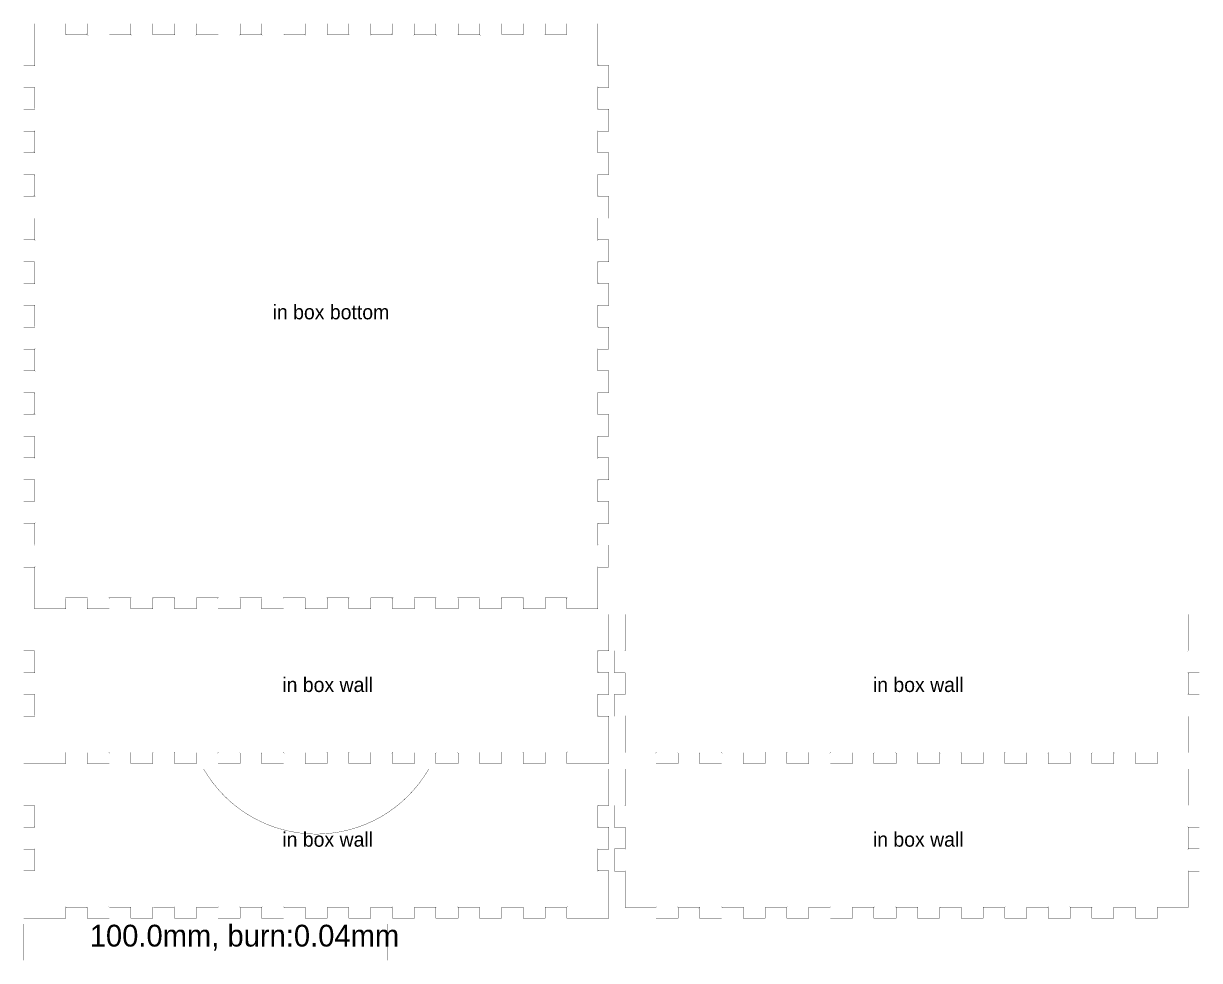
# Model space of a CAD drawing. Extents: x 10 to 342, y 10 to 536.
# Drawn here: x 10 to 333.7, y 10 to 267.9 of the extents above; entities that cross this region are included whole.
import ezdxf

# ---------------------------------------------------------------- set-up
doc = ezdxf.new("R2010")
doc.units = 0
doc.layers.get('0').update_dxf_attribs({"linetype": 'CONTINUOUS'})

msp = doc.modelspace()

# ---------------------------------------------------------------- linework, layer by layer
at = {"color": 0, "const_width": 0.08}
for points in [[(13.0404, 106.74), (21.5401, 106.74), (21.5497, 106.74), (21.5801, 106.77), (21.5801, 106.78), (21.5801, 109.74), (21.5801, 109.744), (21.5649, 109.755), (21.576, 109.74), (21.5801, 109.74), (27.5001, 109.74), (27.5029, 109.74), (27.5139, 109.755), (27.5001, 109.744), (27.5001, 109.74), (27.5001, 106.78), (27.5001, 106.77), (27.5291, 106.74), (27.5401, 106.74), (33.5401, 106.74), (33.5497, 106.74), (33.58, 106.77), (33.58, 106.78), (33.58, 109.74), (33.58, 109.744), (33.5649, 109.755), (33.5759, 109.74), (33.58, 109.74), (39.5002, 109.74), (39.503, 109.74), (39.5139, 109.755), (39.5002, 109.744), (39.5002, 109.74), (39.5002, 106.78), (39.5002, 106.77), (39.5291, 106.74), (39.54, 106.74), (45.5401, 106.74), (45.5496, 106.74), (45.5799, 106.77), (45.5799, 106.78), (45.5799, 109.74), (45.5799, 109.744), (45.5648, 109.755), (45.5757, 109.74), (45.5799, 109.74), (51.4999, 109.74), (51.5027, 109.74), (51.5137, 109.755), (51.4999, 109.744), (51.4999, 109.74), (51.4999, 106.78), (51.4999, 106.77), (51.5288, 106.74), (51.5401, 106.74), (57.5398, 106.74), (57.5497, 106.74), (57.58, 106.77), (57.58, 106.78), (57.58, 109.74), (57.58, 109.744), (57.5649, 109.755), (57.5758, 109.74), (57.58, 109.74), (63.5, 109.74), (63.5028, 109.74), (63.5138, 109.755), (63.5, 109.744), (63.5, 109.74), (63.5, 106.78), (63.5, 106.77), (63.5289, 106.74), (63.5399, 106.74), (69.5399, 106.74), (69.5494, 106.74), (69.5798, 106.77), (69.5798, 106.78), (69.5798, 109.74), (69.5798, 109.744), (69.5646, 109.755), (69.5759, 109.74), (69.5798, 109.74), (75.5001, 109.74), (75.5026, 109.74), (75.5138, 109.755), (75.5001, 109.744), (75.5001, 109.74), (75.5001, 106.78), (75.5001, 106.77), (75.529, 106.74), (75.54, 106.74), (81.54, 106.74), (81.5495, 106.74), (81.5799, 106.77), (81.5799, 106.78), (81.5799, 109.74), (81.5799, 109.744), (81.5647, 109.755), (81.5756, 109.74), (81.5799, 109.74), (87.4998, 109.74), (87.5026, 109.74), (87.5136, 109.755), (87.4998, 109.744), (87.4998, 109.74), (87.4998, 106.78), (87.4998, 106.77), (87.5288, 106.74), (87.54, 106.74), (93.5397, 106.74), (93.5496, 106.74), (93.5799, 106.77), (93.5799, 106.78), (93.5799, 109.74), (93.5799, 109.744), (93.5648, 109.755), (93.5757, 109.74), (93.5799, 109.74), (99.4999, 109.74), (99.5027, 109.74), (99.5137, 109.755), (99.4999, 109.744), (99.4999, 109.74), (99.4999, 106.78), (99.4999, 106.77), (99.5288, 106.74), (99.5398, 106.74), (105.54, 106.74), (105.549, 106.74), (105.58, 106.77), (105.58, 106.78), (105.58, 109.74), (105.58, 109.744), (105.565, 109.755), (105.576, 109.74), (105.58, 109.74), (111.5, 109.74), (111.502, 109.74), (111.514, 109.755), (111.5, 109.744), (111.5, 109.74), (111.5, 106.78), (111.5, 106.77), (111.529, 106.74), (111.54, 106.74), (117.54, 106.74), (117.549, 106.74), (117.58, 106.77), (117.58, 106.78), (117.58, 109.74), (117.58, 109.744), (117.565, 109.755), (117.576, 109.74), (117.58, 109.74), (123.5, 109.74), (123.503, 109.74), (123.513, 109.755), (123.5, 109.744), (123.5, 109.74), (123.5, 106.78), (123.5, 106.77), (123.529, 106.74), (123.54, 106.74), (129.54, 106.74), (129.55, 106.74), (129.58, 106.77), (129.58, 106.78), (129.58, 109.74), (129.58, 109.744), (129.565, 109.755), (129.576, 109.74), (129.58, 109.74), (135.5, 109.74), (135.503, 109.74), (135.514, 109.755), (135.5, 109.744), (135.5, 109.74), (135.5, 106.78), (135.5, 106.77), (135.529, 106.74), (135.54, 106.74), (141.54, 106.74), (141.549, 106.74), (141.58, 106.77), (141.58, 106.78), (141.58, 109.74), (141.58, 109.744), (141.564, 109.755), (141.575, 109.74), (141.58, 109.74), (147.5, 109.74), (147.502, 109.74), (147.513, 109.755), (147.5, 109.744), (147.5, 109.74), (147.5, 106.78), (147.5, 106.77), (147.528, 106.74), (147.54, 106.74), (153.539, 106.74), (153.549, 106.74), (153.58, 106.77), (153.58, 106.78), (153.58, 109.74), (153.58, 109.744), (153.565, 109.755), (153.575, 109.74), (153.58, 109.74), (159.5, 109.74), (159.502, 109.74), (159.513, 109.755), (159.5, 109.744), (159.5, 109.74), (159.5, 106.78), (159.5, 106.77), (159.529, 106.74), (159.54, 106.74), (168.041, 106.74), (168.05, 106.74), (168.079, 106.77), (168.079, 106.78), (168.079, 109.78), (168.079, 118.24), (168.079, 118.244), (168.064, 118.255), (168.075, 118.24), (168.079, 118.24), (171.041, 118.24), (171.05, 118.24), (171.079, 118.27), (171.079, 118.28), (171.079, 124.28), (171.079, 124.291), (171.05, 124.32), (171.041, 124.32), (168.079, 124.32), (168.075, 124.32), (168.064, 124.306), (168.079, 124.317), (168.079, 124.32), (168.079, 130.24), (168.079, 130.244), (168.064, 130.255), (168.075, 130.24), (168.079, 130.24), (171.041, 130.24), (171.05, 130.24), (171.079, 130.27), (171.079, 130.28), (171.079, 136.28), (171.079, 136.291), (171.05, 136.32), (171.041, 136.32), (168.079, 136.32), (168.075, 136.32), (168.064, 136.306), (168.079, 136.317), (168.079, 136.32), (168.079, 142.24), (168.079, 142.244), (168.064, 142.255), (168.075, 142.24), (168.079, 142.24), (171.041, 142.24), (171.05, 142.24), (171.079, 142.27), (171.079, 142.28), (171.079, 148.28), (171.079, 148.291), (171.05, 148.32), (171.041, 148.32), (168.079, 148.32), (168.075, 148.32), (168.064, 148.306), (168.079, 148.317), (168.079, 148.32), (168.079, 154.24), (168.079, 154.244), (168.064, 154.255), (168.075, 154.24), (168.079, 154.24), (171.041, 154.24), (171.05, 154.24), (171.079, 154.27), (171.079, 154.28), (171.079, 160.28), (171.079, 160.291), (171.05, 160.32), (171.041, 160.32), (168.079, 160.32), (168.075, 160.32), (168.064, 160.306), (168.079, 160.317), (168.079, 160.32), (168.079, 166.239), (168.079, 166.244), (168.064, 166.255), (168.075, 166.239), (168.079, 166.239), (171.041, 166.239), (171.05, 166.239), (171.079, 166.27), (171.079, 166.28), (171.079, 172.28), (171.079, 172.291), (171.05, 172.32), (171.041, 172.32), (168.079, 172.32), (168.075, 172.32), (168.064, 172.306), (168.079, 172.317), (168.079, 172.32), (168.079, 178.24), (168.079, 178.244), (168.064, 178.255), (168.075, 178.24), (168.079, 178.24), (171.041, 178.24), (171.05, 178.24), (171.079, 178.27), (171.079, 178.279), (171.079, 184.279), (171.079, 184.29), (171.05, 184.319), (171.041, 184.319), (168.079, 184.319), (168.075, 184.319), (168.064, 184.306), (168.079, 184.317), (168.079, 184.319), (168.079, 190.24), (168.079, 190.244), (168.064, 190.255), (168.075, 190.24), (168.079, 190.24), (171.041, 190.24), (171.05, 190.24), (171.079, 190.27), (171.079, 190.28), (171.079, 196.28), (171.079, 196.29), (171.05, 196.319), (171.041, 196.319), (168.079, 196.319), (168.075, 196.319), (168.064, 196.306), (168.079, 196.317), (168.079, 196.319), (168.079, 202.239), (168.079, 202.244), (168.064, 202.255), (168.075, 202.239), (168.079, 202.239), (171.041, 202.239), (171.05, 202.239), (171.079, 202.27), (171.079, 202.28), (171.079, 208.279), (171.079, 208.291), (171.05, 208.32), (171.041, 208.32), (168.079, 208.32), (168.075, 208.32), (168.064, 208.306), (168.079, 208.317), (168.079, 208.32), (168.079, 214.239), (168.079, 214.244), (168.064, 214.255), (168.075, 214.239), (168.079, 214.239), (171.041, 214.239), (171.05, 214.239), (171.079, 214.27), (171.079, 214.279), (171.079, 220.279), (171.079, 220.29), (171.05, 220.319), (171.041, 220.319), (168.079, 220.319), (168.075, 220.319), (168.064, 220.305), (168.079, 220.317), (168.079, 220.319), (168.079, 226.24), (168.079, 226.243), (168.064, 226.256), (168.075, 226.24), (168.079, 226.24), (171.041, 226.24), (171.05, 226.24), (171.079, 226.271), (171.079, 226.281), (171.079, 232.279), (171.079, 232.29), (171.05, 232.321), (171.041, 232.321), (168.079, 232.321), (168.075, 232.321), (168.064, 232.306), (168.079, 232.318), (168.079, 232.321), (168.079, 238.239), (168.079, 238.244), (168.064, 238.254), (168.075, 238.239), (168.079, 238.239), (171.041, 238.239), (171.05, 238.239), (171.079, 238.27), (171.079, 238.28), (171.079, 244.279), (171.079, 244.29), (171.05, 244.321), (171.041, 244.321), (168.079, 244.321), (168.075, 244.321), (168.064, 244.306), (168.079, 244.318), (168.079, 244.321), (168.079, 250.241), (168.079, 250.245), (168.064, 250.256), (168.075, 250.241), (168.079, 250.241), (171.041, 250.241), (171.05, 250.241), (171.079, 250.27), (171.079, 250.279), (171.079, 256.281), (171.079, 256.29), (171.05, 256.319), (171.041, 256.319), (168.079, 256.319), (168.075, 256.319), (168.064, 256.305), (168.079, 256.316), (168.079, 256.319), (168.079, 264.781), (168.079, 267.781), (168.079, 267.791), (168.05, 267.82), (168.041, 267.82), (159.54, 267.82), (159.529, 267.82), (159.5, 267.791), (159.5, 267.781), (159.5, 264.82), (159.5, 264.818), (159.513, 264.807), (159.502, 264.82), (159.5, 264.82), (153.58, 264.82), (153.575, 264.82), (153.565, 264.807), (153.58, 264.818), (153.58, 264.82), (153.58, 267.781), (153.58, 267.791), (153.549, 267.82), (153.539, 267.82), (147.54, 267.82), (147.528, 267.82), (147.5, 267.791), (147.5, 267.781), (147.5, 264.82), (147.5, 264.818), (147.513, 264.807), (147.502, 264.82), (147.5, 264.82), (141.58, 264.82), (141.575, 264.82), (141.564, 264.807), (141.58, 264.818), (141.58, 264.82), (141.58, 267.781), (141.58, 267.791), (141.549, 267.82), (141.54, 267.82), (135.54, 267.82), (135.529, 267.82), (135.5, 267.791), (135.5, 267.781), (135.5, 264.82), (135.5, 264.818), (135.514, 264.807), (135.503, 264.82), (135.5, 264.82), (129.58, 264.82), (129.576, 264.82), (129.565, 264.807), (129.58, 264.818), (129.58, 264.82), (129.58, 267.781), (129.58, 267.791), (129.55, 267.82), (129.54, 267.82), (123.54, 267.82), (123.529, 267.82), (123.5, 267.791), (123.5, 267.781), (123.5, 264.82), (123.5, 264.818), (123.513, 264.807), (123.503, 264.82), (123.5, 264.82), (117.58, 264.82), (117.576, 264.82), (117.565, 264.807), (117.58, 264.818), (117.58, 264.82), (117.58, 267.781), (117.58, 267.791), (117.549, 267.82), (117.54, 267.82), (111.54, 267.82), (111.529, 267.82), (111.5, 267.791), (111.5, 267.781), (111.5, 264.82), (111.5, 264.818), (111.514, 264.807), (111.502, 264.82), (111.5, 264.82), (105.58, 264.82), (105.576, 264.82), (105.565, 264.807), (105.58, 264.818), (105.58, 264.82), (105.58, 267.781), (105.58, 267.791), (105.549, 267.82), (105.54, 267.82), (99.5398, 267.82), (99.5288, 267.82), (99.4999, 267.791), (99.4999, 267.781), (99.4999, 264.82), (99.4999, 264.818), (99.5137, 264.807), (99.5027, 264.82), (99.4999, 264.82), (93.5799, 264.82), (93.5757, 264.82), (93.5648, 264.807), (93.5799, 264.818), (93.5799, 264.82), (93.5799, 267.781), (93.5799, 267.791), (93.5496, 267.82), (93.5397, 267.82), (87.54, 267.82), (87.5288, 267.82), (87.4998, 267.791), (87.4998, 267.781), (87.4998, 264.82), (87.4998, 264.818), (87.5136, 264.807), (87.5026, 264.82), (87.4998, 264.82), (81.5799, 264.82), (81.5756, 264.82), (81.5647, 264.807), (81.5799, 264.818), (81.5799, 264.82), (81.5799, 267.781), (81.5799, 267.791), (81.5495, 267.82), (81.54, 267.82), (75.54, 267.82), (75.529, 267.82), (75.5001, 267.791), (75.5001, 267.781), (75.5001, 264.82), (75.5001, 264.818), (75.5138, 264.807), (75.5026, 264.82), (75.5001, 264.82), (69.5798, 264.82), (69.5759, 264.82), (69.5646, 264.807), (69.5798, 264.818), (69.5798, 264.82), (69.5798, 267.781), (69.5798, 267.791), (69.5494, 267.82), (69.5399, 267.82), (63.5399, 267.82), (63.5289, 267.82), (63.5, 267.791), (63.5, 267.781), (63.5, 264.82), (63.5, 264.818), (63.5138, 264.807), (63.5028, 264.82), (63.5, 264.82), (57.58, 264.82), (57.5758, 264.82), (57.5649, 264.807), (57.58, 264.818), (57.58, 264.82), (57.58, 267.781), (57.58, 267.791), (57.5497, 267.82), (57.5398, 267.82), (51.5401, 267.82), (51.5288, 267.82), (51.4999, 267.791), (51.4999, 267.781), (51.4999, 264.82), (51.4999, 264.818), (51.5137, 264.807), (51.5027, 264.82), (51.4999, 264.82), (45.5799, 264.82), (45.5757, 264.82), (45.5648, 264.807), (45.5799, 264.818), (45.5799, 264.82), (45.5799, 267.781), (45.5799, 267.791), (45.5496, 267.82), (45.5401, 267.82), (39.54, 267.82), (39.5291, 267.82), (39.5002, 267.791), (39.5002, 267.781), (39.5002, 264.82), (39.5002, 264.818), (39.5139, 264.807), (39.503, 264.82), (39.5002, 264.82), (33.58, 264.82), (33.5759, 264.82), (33.5649, 264.807), (33.58, 264.818), (33.58, 264.82), (33.58, 267.781), (33.58, 267.791), (33.5497, 267.82), (33.5401, 267.82), (27.5401, 267.82), (27.5291, 267.82), (27.5001, 267.791), (27.5001, 267.781), (27.5001, 264.82), (27.5001, 264.818), (27.5139, 264.807), (27.5029, 264.82), (27.5001, 264.82), (21.5801, 264.82), (21.576, 264.82), (21.5649, 264.807), (21.5801, 264.818), (21.5801, 264.82), (21.5801, 267.781), (21.5801, 267.791), (21.5497, 267.82), (21.5401, 267.82), (13.0404, 267.82), (13.0294, 267.82), (13.0004, 267.791), (13.0004, 267.781), (13.0004, 264.781), (13.0004, 256.319), (13.0004, 256.316), (13.0142, 256.305), (13.0032, 256.319), (13.0004, 256.319), (10.0404, 256.319), (10.0294, 256.319), (10.0004, 256.29), (10.0004, 256.281), (10.0004, 250.279), (10.0004, 250.27), (10.0294, 250.241), (10.0404, 250.241), (13.0004, 250.241), (13.0032, 250.241), (13.0142, 250.256), (13.0004, 250.245), (13.0004, 250.241), (13.0004, 244.321), (13.0004, 244.318), (13.0142, 244.306), (13.0032, 244.321), (13.0004, 244.321), (10.0404, 244.321), (10.0294, 244.321), (10.0004, 244.29), (10.0004, 244.279), (10.0004, 238.28), (10.0004, 238.27), (10.0294, 238.239), (10.0404, 238.239), (13.0004, 238.239), (13.0032, 238.239), (13.0142, 238.254), (13.0004, 238.244), (13.0004, 238.239), (13.0004, 232.321), (13.0004, 232.318), (13.0142, 232.306), (13.0032, 232.321), (13.0004, 232.321), (10.0404, 232.321), (10.0294, 232.321), (10.0004, 232.29), (10.0004, 232.279), (10.0004, 226.281), (10.0004, 226.271), (10.0294, 226.24), (10.0404, 226.24), (13.0004, 226.24), (13.0032, 226.24), (13.0142, 226.256), (13.0004, 226.243), (13.0004, 226.24), (13.0004, 220.319), (13.0004, 220.317), (13.0142, 220.305), (13.0032, 220.319), (13.0004, 220.319), (10.0404, 220.319), (10.0294, 220.319), (10.0004, 220.29), (10.0004, 220.279), (10.0004, 214.279), (10.0004, 214.27), (10.0294, 214.239), (10.0404, 214.239), (13.0004, 214.239), (13.0032, 214.239), (13.0142, 214.255), (13.0004, 214.244), (13.0004, 214.239), (13.0004, 208.32), (13.0004, 208.317), (13.0142, 208.306), (13.0032, 208.32), (13.0004, 208.32), (10.0404, 208.32), (10.0294, 208.32), (10.0004, 208.291), (10.0004, 208.279), (10.0004, 202.28), (10.0004, 202.27), (10.0294, 202.239), (10.0404, 202.239), (13.0004, 202.239), (13.0032, 202.239), (13.0142, 202.255), (13.0004, 202.244), (13.0004, 202.239), (13.0004, 196.319), (13.0004, 196.317), (13.0142, 196.306), (13.0032, 196.319), (13.0004, 196.319), (10.0404, 196.319), (10.0294, 196.319), (10.0004, 196.29), (10.0004, 196.28), (10.0004, 190.28), (10.0004, 190.27), (10.0294, 190.24), (10.0404, 190.24), (13.0004, 190.24), (13.0032, 190.24), (13.0142, 190.255), (13.0004, 190.244), (13.0004, 190.24), (13.0004, 184.319), (13.0004, 184.317), (13.0142, 184.306), (13.0032, 184.319), (13.0004, 184.319), (10.0404, 184.319), (10.0294, 184.319), (10.0004, 184.29), (10.0004, 184.279), (10.0004, 178.279), (10.0004, 178.27), (10.0294, 178.24), (10.0404, 178.24), (13.0004, 178.24), (13.0032, 178.24), (13.0142, 178.255), (13.0004, 178.244), (13.0004, 178.24), (13.0004, 172.32), (13.0004, 172.317), (13.0142, 172.306), (13.0032, 172.32), (13.0004, 172.32), (10.0404, 172.32), (10.0294, 172.32), (10.0004, 172.291), (10.0004, 172.28), (10.0004, 166.28), (10.0004, 166.27), (10.0294, 166.239), (10.0404, 166.239), (13.0004, 166.239), (13.0032, 166.239), (13.0142, 166.255), (13.0004, 166.244), (13.0004, 166.239), (13.0004, 160.32), (13.0004, 160.317), (13.0142, 160.306), (13.0032, 160.32), (13.0004, 160.32), (10.0404, 160.32), (10.0294, 160.32), (10.0004, 160.291), (10.0004, 160.28), (10.0004, 154.28), (10.0004, 154.27), (10.0294, 154.24), (10.0404, 154.24), (13.0004, 154.24), (13.0032, 154.24), (13.0142, 154.255), (13.0004, 154.244), (13.0004, 154.24), (13.0004, 148.32), (13.0004, 148.317), (13.0142, 148.306), (13.0032, 148.32), (13.0004, 148.32), (10.0404, 148.32), (10.0294, 148.32), (10.0004, 148.291), (10.0004, 148.28), (10.0004, 142.28), (10.0004, 142.27), (10.0294, 142.24), (10.0404, 142.24), (13.0004, 142.24), (13.0032, 142.24), (13.0142, 142.255), (13.0004, 142.244), (13.0004, 142.24), (13.0004, 136.32), (13.0004, 136.317), (13.0142, 136.306), (13.0032, 136.32), (13.0004, 136.32), (10.0404, 136.32), (10.0294, 136.32), (10.0004, 136.291), (10.0004, 136.28), (10.0004, 130.28), (10.0004, 130.27), (10.0294, 130.24), (10.0404, 130.24), (13.0004, 130.24), (13.0032, 130.24), (13.0142, 130.255), (13.0004, 130.244), (13.0004, 130.24), (13.0004, 124.32), (13.0004, 124.317), (13.0142, 124.306), (13.0032, 124.32), (13.0004, 124.32), (10.0404, 124.32), (10.0294, 124.32), (10.0004, 124.291), (10.0004, 124.28), (10.0004, 118.28), (10.0004, 118.27), (10.0294, 118.24), (10.0404, 118.24), (13.0004, 118.24), (13.0032, 118.24), (13.0142, 118.255), (13.0004, 118.244), (13.0004, 118.24), (13.0004, 109.78), (13.0004, 106.78), (13.0004, 106.77), (13.0294, 106.74), (13.0404, 106.74)], [(13.0404, 64.16), (21.5401, 64.16), (21.5497, 64.16), (21.5801, 64.1904), (21.5801, 64.1999), (21.5801, 67.1601), (21.5801, 67.1643), (21.5649, 67.1752), (21.576, 67.1601), (21.5801, 67.1601), (27.5001, 67.1601), (27.5029, 67.1601), (27.5139, 67.1752), (27.5001, 67.1643), (27.5001, 67.1601), (27.5001, 64.1999), (27.5001, 64.1904), (27.5291, 64.16), (27.5401, 64.16), (33.5401, 64.16), (33.5497, 64.16), (33.58, 64.1904), (33.58, 64.1999), (33.58, 67.1601), (33.58, 67.1643), (33.5649, 67.1752), (33.5759, 67.1601), (33.58, 67.1601), (39.5002, 67.1601), (39.503, 67.1601), (39.5139, 67.1752), (39.5002, 67.1643), (39.5002, 67.1601), (39.5002, 64.1999), (39.5002, 64.1904), (39.5291, 64.16), (39.54, 64.16), (45.5401, 64.16), (45.5496, 64.16), (45.5799, 64.1904), (45.5799, 64.1999), (45.5799, 67.1601), (45.5799, 67.1643), (45.5648, 67.1752), (45.5757, 67.1601), (45.5799, 67.1601), (51.4999, 67.1601), (51.5027, 67.1601), (51.5137, 67.1752), (51.4999, 67.1643), (51.4999, 67.1601), (51.4999, 64.1999), (51.4999, 64.1904), (51.5288, 64.16), (51.5401, 64.16), (57.5398, 64.16), (57.5497, 64.16), (57.58, 64.1904), (57.58, 64.1999), (57.58, 67.1601), (57.58, 67.1643), (57.5649, 67.1752), (57.5758, 67.1601), (57.58, 67.1601), (63.5, 67.1601), (63.5028, 67.1601), (63.5138, 67.1752), (63.5, 67.1643), (63.5, 67.1601), (63.5, 64.1999), (63.5, 64.1904), (63.5289, 64.16), (63.5399, 64.16), (69.5399, 64.16), (69.5494, 64.16), (69.5798, 64.1904), (69.5798, 64.1999), (69.5798, 67.1601), (69.5798, 67.1643), (69.5646, 67.1752), (69.5759, 67.1601), (69.5798, 67.1601), (75.5001, 67.1601), (75.5026, 67.1601), (75.5138, 67.1752), (75.5001, 67.1643), (75.5001, 67.1601), (75.5001, 64.1999), (75.5001, 64.1904), (75.529, 64.16), (75.54, 64.16), (81.54, 64.16), (81.5495, 64.16), (81.5799, 64.1904), (81.5799, 64.1999), (81.5799, 67.1601), (81.5799, 67.1643), (81.5647, 67.1752), (81.5756, 67.1601), (81.5799, 67.1601), (87.4998, 67.1601), (87.5026, 67.1601), (87.5136, 67.1752), (87.4998, 67.1643), (87.4998, 67.1601), (87.4998, 64.1999), (87.4998, 64.1904), (87.5288, 64.16), (87.54, 64.16), (93.5397, 64.16), (93.5496, 64.16), (93.5799, 64.1904), (93.5799, 64.1999), (93.5799, 67.1601), (93.5799, 67.1643), (93.5648, 67.1752), (93.5757, 67.1601), (93.5799, 67.1601), (99.4999, 67.1601), (99.5027, 67.1601), (99.5137, 67.1752), (99.4999, 67.1643), (99.4999, 67.1601), (99.4999, 64.1999), (99.4999, 64.1904), (99.5288, 64.16), (99.5398, 64.16), (105.54, 64.16), (105.549, 64.16), (105.58, 64.1904), (105.58, 64.1999), (105.58, 67.1601), (105.58, 67.1643), (105.565, 67.1752), (105.576, 67.1601), (105.58, 67.1601), (111.5, 67.1601), (111.502, 67.1601), (111.514, 67.1752), (111.5, 67.1643), (111.5, 67.1601), (111.5, 64.1999), (111.5, 64.1904), (111.529, 64.16), (111.54, 64.16), (117.54, 64.16), (117.549, 64.16), (117.58, 64.1904), (117.58, 64.1999), (117.58, 67.1601), (117.58, 67.1643), (117.565, 67.1752), (117.576, 67.1601), (117.58, 67.1601), (123.5, 67.1601), (123.503, 67.1601), (123.513, 67.1752), (123.5, 67.1643), (123.5, 67.1601), (123.5, 64.1999), (123.5, 64.1904), (123.529, 64.16), (123.54, 64.16), (129.54, 64.16), (129.55, 64.16), (129.58, 64.1904), (129.58, 64.1999), (129.58, 67.1601), (129.58, 67.1643), (129.565, 67.1752), (129.576, 67.1601), (129.58, 67.1601), (135.5, 67.1601), (135.503, 67.1601), (135.514, 67.1752), (135.5, 67.1643), (135.5, 67.1601), (135.5, 64.1999), (135.5, 64.1904), (135.529, 64.16), (135.54, 64.16), (141.54, 64.16), (141.549, 64.16), (141.58, 64.1904), (141.58, 64.1999), (141.58, 67.1601), (141.58, 67.1643), (141.564, 67.1752), (141.575, 67.1601), (141.58, 67.1601), (147.5, 67.1601), (147.502, 67.1601), (147.513, 67.1752), (147.5, 67.1643), (147.5, 67.1601), (147.5, 64.1999), (147.5, 64.1904), (147.528, 64.16), (147.54, 64.16), (153.539, 64.16), (153.549, 64.16), (153.58, 64.1904), (153.58, 64.1999), (153.58, 67.1601), (153.58, 67.1643), (153.565, 67.1752), (153.575, 67.1601), (153.58, 67.1601), (159.5, 67.1601), (159.502, 67.1601), (159.513, 67.1752), (159.5, 67.1643), (159.5, 67.1601), (159.5, 64.1999), (159.5, 64.1904), (159.529, 64.16), (159.54, 64.16), (168.041, 64.16), (171.041, 64.16), (171.05, 64.16), (171.079, 64.1904), (171.079, 64.1999), (171.079, 67.1999), (171.079, 77.2005), (171.079, 77.2114), (171.05, 77.2403), (171.041, 77.2403), (168.079, 77.2403), (168.075, 77.2403), (168.064, 77.2266), (168.079, 77.2375), (168.079, 77.2403), (168.079, 83.1603), (168.079, 83.1645), (168.064, 83.1755), (168.075, 83.1603), (168.079, 83.1603), (171.041, 83.1603), (171.05, 83.1603), (171.079, 83.1906), (171.079, 83.2005), (171.079, 89.2006), (171.079, 89.2115), (171.05, 89.2404), (171.041, 89.2404), (168.079, 89.2404), (168.075, 89.2404), (168.064, 89.2267), (168.079, 89.2376), (168.079, 89.2404), (168.079, 95.1604), (168.079, 95.1646), (168.064, 95.1756), (168.075, 95.1604), (168.079, 95.1604), (171.041, 95.1604), (171.05, 95.1604), (171.079, 95.1907), (171.079, 95.2003), (171.079, 105.199), (171.079, 105.21), (171.05, 105.239), (171.041, 105.239), (168.041, 105.239), (13.0404, 105.239), (10.0404, 105.239), (10.0294, 105.239), (10.0004, 105.21), (10.0004, 105.199), (10.0004, 95.2003), (10.0004, 95.1907), (10.0294, 95.1604), (10.0404, 95.1604), (13.0004, 95.1604), (13.0032, 95.1604), (13.0142, 95.1756), (13.0004, 95.1646), (13.0004, 95.1604), (13.0004, 89.2404), (13.0004, 89.2376), (13.0142, 89.2267), (13.0032, 89.2404), (13.0004, 89.2404), (10.0404, 89.2404), (10.0294, 89.2404), (10.0004, 89.2115), (10.0004, 89.2006), (10.0004, 83.2005), (10.0004, 83.1906), (10.0294, 83.1603), (10.0404, 83.1603), (13.0004, 83.1603), (13.0032, 83.1603), (13.0142, 83.1755), (13.0004, 83.1645), (13.0004, 83.1603), (13.0004, 77.2403), (13.0004, 77.2375), (13.0142, 77.2266), (13.0032, 77.2403), (13.0004, 77.2403), (10.0404, 77.2403), (10.0294, 77.2403), (10.0004, 77.2114), (10.0004, 77.2005), (10.0004, 67.1999), (10.0004, 64.1999), (10.0004, 64.1904), (10.0294, 64.16), (10.0404, 64.16), (13.0404, 64.16)], [(175.62, 67.1601), (184.08, 67.1601), (184.083, 67.1601), (184.094, 67.1752), (184.08, 67.1643), (184.08, 67.1601), (184.08, 64.1999), (184.08, 64.1904), (184.109, 64.16), (184.12, 64.16), (190.12, 64.16), (190.129, 64.16), (190.16, 64.1904), (190.16, 64.1999), (190.16, 67.1601), (190.16, 67.1643), (190.144, 67.1752), (190.155, 67.1601), (190.16, 67.1601), (196.08, 67.1601), (196.082, 67.1601), (196.093, 67.1752), (196.08, 67.1643), (196.08, 67.1601), (196.08, 64.1999), (196.08, 64.1904), (196.108, 64.16), (196.12, 64.16), (202.12, 64.16), (202.129, 64.16), (202.16, 64.1904), (202.16, 64.1999), (202.16, 67.1601), (202.16, 67.1643), (202.144, 67.1752), (202.155, 67.1601), (202.16, 67.1601), (208.08, 67.1601), (208.082, 67.1601), (208.093, 67.1752), (208.08, 67.1643), (208.08, 67.1601), (208.08, 64.1999), (208.08, 64.1904), (208.109, 64.16), (208.119, 64.16), (214.12, 64.16), (214.129, 64.16), (214.159, 64.1904), (214.159, 64.1999), (214.159, 67.1601), (214.159, 67.1643), (214.144, 67.1752), (214.156, 67.1601), (214.159, 67.1601), (220.08, 67.1601), (220.082, 67.1601), (220.093, 67.1752), (220.08, 67.1643), (220.08, 67.1601), (220.08, 64.1999), (220.08, 64.1904), (220.109, 64.16), (220.12, 64.16), (226.12, 64.16), (226.129, 64.16), (226.159, 64.1904), (226.159, 64.1999), (226.159, 67.1601), (226.159, 67.1643), (226.144, 67.1752), (226.155, 67.1601), (226.159, 67.1601), (232.079, 67.1601), (232.082, 67.1601), (232.093, 67.1752), (232.079, 67.1643), (232.079, 67.1601), (232.079, 64.1999), (232.079, 64.1904), (232.108, 64.16), (232.12, 64.16), (238.119, 64.16), (238.129, 64.16), (238.16, 64.1904), (238.16, 64.1999), (238.16, 67.1601), (238.16, 67.1643), (238.144, 67.1752), (238.155, 67.1601), (238.16, 67.1601), (244.08, 67.1601), (244.082, 67.1601), (244.093, 67.1752), (244.08, 67.1643), (244.08, 67.1601), (244.08, 64.1999), (244.08, 64.1904), (244.108, 64.16), (244.119, 64.16), (250.121, 64.16), (250.13, 64.16), (250.159, 64.1904), (250.159, 64.1999), (250.159, 67.1601), (250.159, 67.1643), (250.144, 67.1752), (250.155, 67.1601), (250.159, 67.1601), (256.08, 67.1601), (256.082, 67.1601), (256.093, 67.1752), (256.08, 67.1643), (256.08, 67.1601), (256.08, 64.1999), (256.08, 64.1904), (256.109, 64.16), (256.119, 64.16), (262.12, 64.16), (262.129, 64.16), (262.161, 64.1904), (262.161, 64.1999), (262.161, 67.1601), (262.161, 67.1643), (262.144, 67.1752), (262.157, 67.1601), (262.161, 67.1601), (268.079, 67.1601), (268.082, 67.1601), (268.093, 67.1752), (268.079, 67.1643), (268.079, 67.1601), (268.079, 64.1999), (268.079, 64.1904), (268.108, 64.16), (268.119, 64.16), (274.119, 64.16), (274.129, 64.16), (274.159, 64.1904), (274.159, 64.1999), (274.159, 67.1601), (274.159, 67.1643), (274.144, 67.1752), (274.155, 67.1601), (274.159, 67.1601), (280.081, 67.1601), (280.084, 67.1601), (280.095, 67.1752), (280.081, 67.1643), (280.081, 67.1601), (280.081, 64.1999), (280.081, 64.1904), (280.11, 64.16), (280.121, 64.16), (286.121, 64.16), (286.13, 64.16), (286.159, 64.1904), (286.159, 64.1999), (286.159, 67.1601), (286.159, 67.1643), (286.144, 67.1752), (286.155, 67.1601), (286.159, 67.1601), (292.079, 67.1601), (292.082, 67.1601), (292.094, 67.1752), (292.079, 67.1643), (292.079, 67.1601), (292.079, 64.1999), (292.079, 64.1904), (292.11, 64.16), (292.121, 64.16), (298.12, 64.16), (298.13, 64.16), (298.161, 64.1904), (298.161, 64.1999), (298.161, 67.1601), (298.161, 67.1643), (298.146, 67.1752), (298.157, 67.1601), (298.161, 67.1601), (304.081, 67.1601), (304.084, 67.1601), (304.094, 67.1752), (304.081, 67.1643), (304.081, 67.1601), (304.081, 64.1999), (304.081, 64.1904), (304.11, 64.16), (304.119, 64.16), (310.119, 64.16), (310.129, 64.16), (310.16, 64.1904), (310.16, 64.1999), (310.16, 67.1601), (310.16, 67.1643), (310.144, 67.1752), (310.157, 67.1601), (310.16, 67.1601), (316.081, 67.1601), (316.083, 67.1601), (316.095, 67.1752), (316.081, 67.1643), (316.081, 67.1601), (316.081, 64.1999), (316.081, 64.1904), (316.11, 64.16), (316.121, 64.16), (322.121, 64.16), (322.13, 64.16), (322.161, 64.1904), (322.161, 64.1999), (322.161, 67.1601), (322.161, 67.1643), (322.145, 67.1752), (322.156, 67.1601), (322.161, 67.1601), (330.62, 67.1601), (330.63, 67.1601), (330.66, 67.1904), (330.66, 67.1999), (330.66, 77.1606), (330.66, 77.1645), (330.645, 77.1758), (330.656, 77.1606), (330.66, 77.1606), (333.62, 77.1606), (333.63, 77.1606), (333.66, 77.191), (333.66, 77.2005), (333.66, 83.2005), (333.66, 83.2115), (333.63, 83.2404), (333.62, 83.2404), (330.66, 83.2404), (330.656, 83.2404), (330.645, 83.2266), (330.66, 83.2376), (330.66, 83.2404), (330.66, 89.1604), (330.66, 89.1646), (330.645, 89.1755), (330.656, 89.1604), (330.66, 89.1604), (333.62, 89.1604), (333.63, 89.1604), (333.66, 89.1907), (333.66, 89.2006), (333.66, 95.2003), (333.66, 95.2115), (333.63, 95.2405), (333.62, 95.2405), (330.66, 95.2405), (330.656, 95.2405), (330.645, 95.2267), (330.66, 95.2377), (330.66, 95.2405), (330.66, 105.199), (330.66, 105.21), (330.63, 105.239), (330.62, 105.239), (175.62, 105.239), (175.609, 105.239), (175.58, 105.21), (175.58, 105.199), (175.58, 95.2405), (175.58, 95.2377), (175.594, 95.2267), (175.583, 95.2405), (175.58, 95.2405), (172.62, 95.2405), (172.609, 95.2405), (172.58, 95.2115), (172.58, 95.2003), (172.58, 89.2006), (172.58, 89.1907), (172.609, 89.1604), (172.62, 89.1604), (175.58, 89.1604), (175.583, 89.1604), (175.594, 89.1755), (175.58, 89.1646), (175.58, 89.1604), (175.58, 83.2404), (175.58, 83.2376), (175.594, 83.2266), (175.583, 83.2404), (175.58, 83.2404), (172.62, 83.2404), (172.609, 83.2404), (172.58, 83.2115), (172.58, 83.2005), (172.58, 77.2005), (172.58, 77.191), (172.609, 77.1606), (172.62, 77.1606), (175.58, 77.1606), (175.583, 77.1606), (175.594, 77.1758), (175.58, 77.1645), (175.58, 77.1606), (175.58, 67.1999), (175.58, 67.1904), (175.609, 67.1601), (175.62, 67.1601)], [(13.0404, 21.5801), (21.5401, 21.5801), (21.5497, 21.5801), (21.5801, 21.6104), (21.5801, 21.6201), (21.5801, 24.5801), (21.5801, 24.5842), (21.5649, 24.5952), (21.576, 24.5801), (21.5801, 24.5801), (27.5001, 24.5801), (27.5029, 24.5801), (27.5139, 24.5952), (27.5001, 24.5842), (27.5001, 24.5801), (27.5001, 21.6201), (27.5001, 21.6104), (27.5291, 21.5801), (27.5401, 21.5801), (33.5401, 21.5801), (33.5497, 21.5801), (33.58, 21.6104), (33.58, 21.6201), (33.58, 24.5801), (33.58, 24.5842), (33.5649, 24.5952), (33.5759, 24.5801), (33.58, 24.5801), (39.5002, 24.5801), (39.503, 24.5801), (39.5139, 24.5952), (39.5002, 24.5842), (39.5002, 24.5801), (39.5002, 21.6201), (39.5002, 21.6104), (39.5291, 21.5801), (39.54, 21.5801), (45.5401, 21.5801), (45.5496, 21.5801), (45.5799, 21.6104), (45.5799, 21.6201), (45.5799, 24.5801), (45.5799, 24.5842), (45.5648, 24.5952), (45.5757, 24.5801), (45.5799, 24.5801), (51.4999, 24.5801), (51.5027, 24.5801), (51.5137, 24.5952), (51.4999, 24.5842), (51.4999, 24.5801), (51.4999, 21.6201), (51.4999, 21.6104), (51.5288, 21.5801), (51.5401, 21.5801), (57.5398, 21.5801), (57.5497, 21.5801), (57.58, 21.6104), (57.58, 21.6201), (57.58, 24.5801), (57.58, 24.5842), (57.5649, 24.5952), (57.5758, 24.5801), (57.58, 24.5801), (63.5, 24.5801), (63.5028, 24.5801), (63.5138, 24.5952), (63.5, 24.5842), (63.5, 24.5801), (63.5, 21.6201), (63.5, 21.6104), (63.5289, 21.5801), (63.5399, 21.5801), (69.5399, 21.5801), (69.5494, 21.5801), (69.5798, 21.6104), (69.5798, 21.6201), (69.5798, 24.5801), (69.5798, 24.5842), (69.5646, 24.5952), (69.5759, 24.5801), (69.5798, 24.5801), (75.5001, 24.5801), (75.5026, 24.5801), (75.5138, 24.5952), (75.5001, 24.5842), (75.5001, 24.5801), (75.5001, 21.6201), (75.5001, 21.6104), (75.529, 21.5801), (75.54, 21.5801), (81.54, 21.5801), (81.5495, 21.5801), (81.5799, 21.6104), (81.5799, 21.6201), (81.5799, 24.5801), (81.5799, 24.5842), (81.5647, 24.5952), (81.5756, 24.5801), (81.5799, 24.5801), (87.4998, 24.5801), (87.5026, 24.5801), (87.5136, 24.5952), (87.4998, 24.5842), (87.4998, 24.5801), (87.4998, 21.6201), (87.4998, 21.6104), (87.5288, 21.5801), (87.54, 21.5801), (93.5397, 21.5801), (93.5496, 21.5801), (93.5799, 21.6104), (93.5799, 21.6201), (93.5799, 24.5801), (93.5799, 24.5842), (93.5648, 24.5952), (93.5757, 24.5801), (93.5799, 24.5801), (99.4999, 24.5801), (99.5027, 24.5801), (99.5137, 24.5952), (99.4999, 24.5842), (99.4999, 24.5801), (99.4999, 21.6201), (99.4999, 21.6104), (99.5288, 21.5801), (99.5398, 21.5801), (105.54, 21.5801), (105.549, 21.5801), (105.58, 21.6104), (105.58, 21.6201), (105.58, 24.5801), (105.58, 24.5842), (105.565, 24.5952), (105.576, 24.5801), (105.58, 24.5801), (111.5, 24.5801), (111.502, 24.5801), (111.514, 24.5952), (111.5, 24.5842), (111.5, 24.5801), (111.5, 21.6201), (111.5, 21.6104), (111.529, 21.5801), (111.54, 21.5801), (117.54, 21.5801), (117.549, 21.5801), (117.58, 21.6104), (117.58, 21.6201), (117.58, 24.5801), (117.58, 24.5842), (117.565, 24.5952), (117.576, 24.5801), (117.58, 24.5801), (123.5, 24.5801), (123.503, 24.5801), (123.513, 24.5952), (123.5, 24.5842), (123.5, 24.5801), (123.5, 21.6201), (123.5, 21.6104), (123.529, 21.5801), (123.54, 21.5801), (129.54, 21.5801), (129.55, 21.5801), (129.58, 21.6104), (129.58, 21.6201), (129.58, 24.5801), (129.58, 24.5842), (129.565, 24.5952), (129.576, 24.5801), (129.58, 24.5801), (135.5, 24.5801), (135.503, 24.5801), (135.514, 24.5952), (135.5, 24.5842), (135.5, 24.5801), (135.5, 21.6201), (135.5, 21.6104), (135.529, 21.5801), (135.54, 21.5801), (141.54, 21.5801), (141.549, 21.5801), (141.58, 21.6104), (141.58, 21.6201), (141.58, 24.5801), (141.58, 24.5842), (141.564, 24.5952), (141.575, 24.5801), (141.58, 24.5801), (147.5, 24.5801), (147.502, 24.5801), (147.513, 24.5952), (147.5, 24.5842), (147.5, 24.5801), (147.5, 21.6201), (147.5, 21.6104), (147.528, 21.5801), (147.54, 21.5801), (153.539, 21.5801), (153.549, 21.5801), (153.58, 21.6104), (153.58, 21.6201), (153.58, 24.5801), (153.58, 24.5842), (153.565, 24.5952), (153.575, 24.5801), (153.58, 24.5801), (159.5, 24.5801), (159.502, 24.5801), (159.513, 24.5952), (159.5, 24.5842), (159.5, 24.5801), (159.5, 21.6201), (159.5, 21.6104), (159.529, 21.5801), (159.54, 21.5801), (168.041, 21.5801), (171.041, 21.5801), (171.05, 21.5801), (171.079, 21.6104), (171.079, 21.6201), (171.079, 24.62), (171.079, 34.6204), (171.079, 34.6315), (171.05, 34.6604), (171.041, 34.6604), (168.079, 34.6604), (168.075, 34.6604), (168.064, 34.6466), (168.079, 34.6577), (168.079, 34.6604), (168.079, 40.5804), (168.079, 40.5846), (168.064, 40.5955), (168.075, 40.5804), (168.079, 40.5804), (171.041, 40.5804), (171.05, 40.5804), (171.079, 40.6107), (171.079, 40.6206), (171.079, 46.6203), (171.079, 46.6316), (171.05, 46.6605), (171.041, 46.6605), (168.079, 46.6605), (168.075, 46.6605), (168.064, 46.6467), (168.079, 46.6577), (168.079, 46.6605), (168.079, 52.5805), (168.079, 52.5847), (168.064, 52.5956), (168.075, 52.5805), (168.079, 52.5805), (171.041, 52.5805), (171.05, 52.5805), (171.079, 52.6108), (171.079, 52.6203), (171.079, 62.6209), (171.079, 62.6304), (171.05, 62.6593), (171.041, 62.6593), (168.041, 62.6593), (121.54, 62.6593), (121.531, 62.6593), (121.507, 62.6442), (121.506, 62.6403), (121.212, 62.133), (120.264, 60.646), (118.9, 58.7431), (117.417, 56.9376), (115.823, 55.2344), (114.119, 53.6402), (112.314, 52.1575), (110.411, 50.7944), (108.924, 49.8464), (108.417, 49.5529), (107.909, 49.2608), (106.346, 48.4463), (104.213, 47.4804), (102.027, 46.6591), (99.7934, 45.9811), (97.5212, 45.4519), (95.2168, 45.0702), (92.8867, 44.8398), (91.1257, 44.7629), (90.5397, 44.7629), (89.9527, 44.7629), (88.1916, 44.8398), (85.8615, 45.0702), (83.5572, 45.4519), (81.2849, 45.9811), (79.0512, 46.6591), (76.8657, 47.4804), (74.7324, 48.4463), (73.1696, 49.2608), (72.6627, 49.5529), (72.154, 49.8464), (70.667, 50.7944), (68.7641, 52.1575), (66.959, 53.6402), (65.2558, 55.2344), (63.6612, 56.9376), (62.1785, 58.7431), (60.8143, 60.646), (59.866, 62.133), (59.5739, 62.6403), (59.5711, 62.6442), (59.5464, 62.6593), (59.5394, 62.6593), (13.0404, 62.6593), (10.0404, 62.6593), (10.0294, 62.6593), (10.0004, 62.6304), (10.0004, 62.6209), (10.0004, 52.6203), (10.0004, 52.6108), (10.0294, 52.5805), (10.0404, 52.5805), (13.0004, 52.5805), (13.0032, 52.5805), (13.0142, 52.5956), (13.0004, 52.5847), (13.0004, 52.5805), (13.0004, 46.6605), (13.0004, 46.6577), (13.0142, 46.6467), (13.0032, 46.6605), (13.0004, 46.6605), (10.0404, 46.6605), (10.0294, 46.6605), (10.0004, 46.6316), (10.0004, 46.6203), (10.0004, 40.6206), (10.0004, 40.6107), (10.0294, 40.5804), (10.0404, 40.5804), (13.0004, 40.5804), (13.0032, 40.5804), (13.0142, 40.5955), (13.0004, 40.5846), (13.0004, 40.5804), (13.0004, 34.6604), (13.0004, 34.6577), (13.0142, 34.6466), (13.0032, 34.6604), (13.0004, 34.6604), (10.0404, 34.6604), (10.0294, 34.6604), (10.0004, 34.6315), (10.0004, 34.6204), (10.0004, 24.62), (10.0004, 21.6201), (10.0004, 21.6104), (10.0294, 21.5801), (10.0404, 21.5801), (13.0404, 21.5801)], [(175.62, 24.5801), (184.08, 24.5801), (184.083, 24.5801), (184.094, 24.5952), (184.08, 24.5842), (184.08, 24.5801), (184.08, 21.6201), (184.08, 21.6104), (184.109, 21.5801), (184.12, 21.5801), (190.12, 21.5801), (190.129, 21.5801), (190.16, 21.6104), (190.16, 21.6201), (190.16, 24.5801), (190.16, 24.5842), (190.144, 24.5952), (190.155, 24.5801), (190.16, 24.5801), (196.08, 24.5801), (196.082, 24.5801), (196.093, 24.5952), (196.08, 24.5842), (196.08, 24.5801), (196.08, 21.6201), (196.08, 21.6104), (196.108, 21.5801), (196.12, 21.5801), (202.12, 21.5801), (202.129, 21.5801), (202.16, 21.6104), (202.16, 21.6201), (202.16, 24.5801), (202.16, 24.5842), (202.144, 24.5952), (202.155, 24.5801), (202.16, 24.5801), (208.08, 24.5801), (208.082, 24.5801), (208.093, 24.5952), (208.08, 24.5842), (208.08, 24.5801), (208.08, 21.6201), (208.08, 21.6104), (208.109, 21.5801), (208.119, 21.5801), (214.12, 21.5801), (214.129, 21.5801), (214.159, 21.6104), (214.159, 21.6201), (214.159, 24.5801), (214.159, 24.5842), (214.144, 24.5952), (214.156, 24.5801), (214.159, 24.5801), (220.08, 24.5801), (220.082, 24.5801), (220.093, 24.5952), (220.08, 24.5842), (220.08, 24.5801), (220.08, 21.6201), (220.08, 21.6104), (220.109, 21.5801), (220.12, 21.5801), (226.12, 21.5801), (226.129, 21.5801), (226.159, 21.6104), (226.159, 21.6201), (226.159, 24.5801), (226.159, 24.5842), (226.144, 24.5952), (226.155, 24.5801), (226.159, 24.5801), (232.079, 24.5801), (232.082, 24.5801), (232.093, 24.5952), (232.079, 24.5842), (232.079, 24.5801), (232.079, 21.6201), (232.079, 21.6104), (232.108, 21.5801), (232.12, 21.5801), (238.119, 21.5801), (238.129, 21.5801), (238.16, 21.6104), (238.16, 21.6201), (238.16, 24.5801), (238.16, 24.5842), (238.144, 24.5952), (238.155, 24.5801), (238.16, 24.5801), (244.08, 24.5801), (244.082, 24.5801), (244.093, 24.5952), (244.08, 24.5842), (244.08, 24.5801), (244.08, 21.6201), (244.08, 21.6104), (244.108, 21.5801), (244.119, 21.5801), (250.121, 21.5801), (250.13, 21.5801), (250.159, 21.6104), (250.159, 21.6201), (250.159, 24.5801), (250.159, 24.5842), (250.144, 24.5952), (250.155, 24.5801), (250.159, 24.5801), (256.08, 24.5801), (256.082, 24.5801), (256.093, 24.5952), (256.08, 24.5842), (256.08, 24.5801), (256.08, 21.6201), (256.08, 21.6104), (256.109, 21.5801), (256.119, 21.5801), (262.12, 21.5801), (262.129, 21.5801), (262.161, 21.6104), (262.161, 21.6201), (262.161, 24.5801), (262.161, 24.5842), (262.144, 24.5952), (262.157, 24.5801), (262.161, 24.5801), (268.079, 24.5801), (268.082, 24.5801), (268.093, 24.5952), (268.079, 24.5842), (268.079, 24.5801), (268.079, 21.6201), (268.079, 21.6104), (268.108, 21.5801), (268.119, 21.5801), (274.119, 21.5801), (274.129, 21.5801), (274.159, 21.6104), (274.159, 21.6201), (274.159, 24.5801), (274.159, 24.5842), (274.144, 24.5952), (274.155, 24.5801), (274.159, 24.5801), (280.081, 24.5801), (280.084, 24.5801), (280.095, 24.5952), (280.081, 24.5842), (280.081, 24.5801), (280.081, 21.6201), (280.081, 21.6104), (280.11, 21.5801), (280.121, 21.5801), (286.121, 21.5801), (286.13, 21.5801), (286.159, 21.6104), (286.159, 21.6201), (286.159, 24.5801), (286.159, 24.5842), (286.144, 24.5952), (286.155, 24.5801), (286.159, 24.5801), (292.079, 24.5801), (292.082, 24.5801), (292.094, 24.5952), (292.079, 24.5842), (292.079, 24.5801), (292.079, 21.6201), (292.079, 21.6104), (292.11, 21.5801), (292.121, 21.5801), (298.12, 21.5801), (298.13, 21.5801), (298.161, 21.6104), (298.161, 21.6201), (298.161, 24.5801), (298.161, 24.5842), (298.146, 24.5952), (298.157, 24.5801), (298.161, 24.5801), (304.081, 24.5801), (304.084, 24.5801), (304.094, 24.5952), (304.081, 24.5842), (304.081, 24.5801), (304.081, 21.6201), (304.081, 21.6104), (304.11, 21.5801), (304.119, 21.5801), (310.119, 21.5801), (310.129, 21.5801), (310.16, 21.6104), (310.16, 21.6201), (310.16, 24.5801), (310.16, 24.5842), (310.144, 24.5952), (310.157, 24.5801), (310.16, 24.5801), (316.081, 24.5801), (316.083, 24.5801), (316.095, 24.5952), (316.081, 24.5842), (316.081, 24.5801), (316.081, 21.6201), (316.081, 21.6104), (316.11, 21.5801), (316.121, 21.5801), (322.121, 21.5801), (322.13, 21.5801), (322.161, 21.6104), (322.161, 21.6201), (322.161, 24.5801), (322.161, 24.5842), (322.145, 24.5952), (322.156, 24.5801), (322.161, 24.5801), (330.62, 24.5801), (330.63, 24.5801), (330.66, 24.6104), (330.66, 24.62), (330.66, 34.5805), (330.66, 34.5846), (330.645, 34.5956), (330.656, 34.5805), (330.66, 34.5805), (333.62, 34.5805), (333.63, 34.5805), (333.66, 34.6108), (333.66, 34.6204), (333.66, 40.6206), (333.66, 40.6315), (333.63, 40.6605), (333.62, 40.6605), (330.66, 40.6605), (330.656, 40.6605), (330.645, 40.6467), (330.66, 40.6576), (330.66, 40.6605), (330.66, 46.5804), (330.66, 46.5847), (330.645, 46.5956), (330.656, 46.5804), (330.66, 46.5804), (333.62, 46.5804), (333.63, 46.5804), (333.66, 46.6108), (333.66, 46.6203), (333.66, 52.6203), (333.66, 52.6313), (333.63, 52.6602), (333.62, 52.6602), (330.66, 52.6602), (330.656, 52.6602), (330.645, 52.6464), (330.66, 52.6577), (330.66, 52.6602), (330.66, 62.6209), (330.66, 62.6304), (330.63, 62.6593), (330.62, 62.6593), (175.62, 62.6593), (175.609, 62.6593), (175.58, 62.6304), (175.58, 62.6209), (175.58, 52.6602), (175.58, 52.6577), (175.594, 52.6464), (175.583, 52.6602), (175.58, 52.6602), (172.62, 52.6602), (172.609, 52.6602), (172.58, 52.6313), (172.58, 52.6203), (172.58, 46.6203), (172.58, 46.6108), (172.609, 46.5804), (172.62, 46.5804), (175.58, 46.5804), (175.583, 46.5804), (175.594, 46.5956), (175.58, 46.5847), (175.58, 46.5804), (175.58, 40.6605), (175.58, 40.6576), (175.594, 40.6467), (175.583, 40.6605), (175.58, 40.6605), (172.62, 40.6605), (172.609, 40.6605), (172.58, 40.6315), (172.58, 40.6206), (172.58, 34.6204), (172.58, 34.6108), (172.609, 34.5805), (172.62, 34.5805), (175.58, 34.5805), (175.583, 34.5805), (175.594, 34.5956), (175.58, 34.5846), (175.58, 34.5805), (175.58, 24.62), (175.58, 24.6104), (175.609, 24.5801), (175.62, 24.5801)], [(10.0404, 10.0004), (110.041, 10.0004), (110.041, 19.9995), (10.0404, 19.9995), (10.0404, 10.0004)]]:
    msp.add_lwpolyline(points, close=True, dxfattribs=at)

# ---------------------------------------------------------------- texts
at = {"color": 1}
for s, height, p in [('in box bottom', 4.0005, (78.534, 186.436)), ('in box wall', 4.0005, (81.2052, 83.8563)), ('in box wall', 4.0005, (243.785, 83.8563)), ('in box wall', 4.0005, (81.2052, 41.2764)), ('in box wall', 4.0005, (243.785, 41.2764)), ('100.0mm, burn:0.04mm', 6.00075, (28.1949, 13.7943))]:
    msp.add_text(s, height=height, dxfattribs=at).set_placement(p)

doc.saveas('drawing.dxf')
